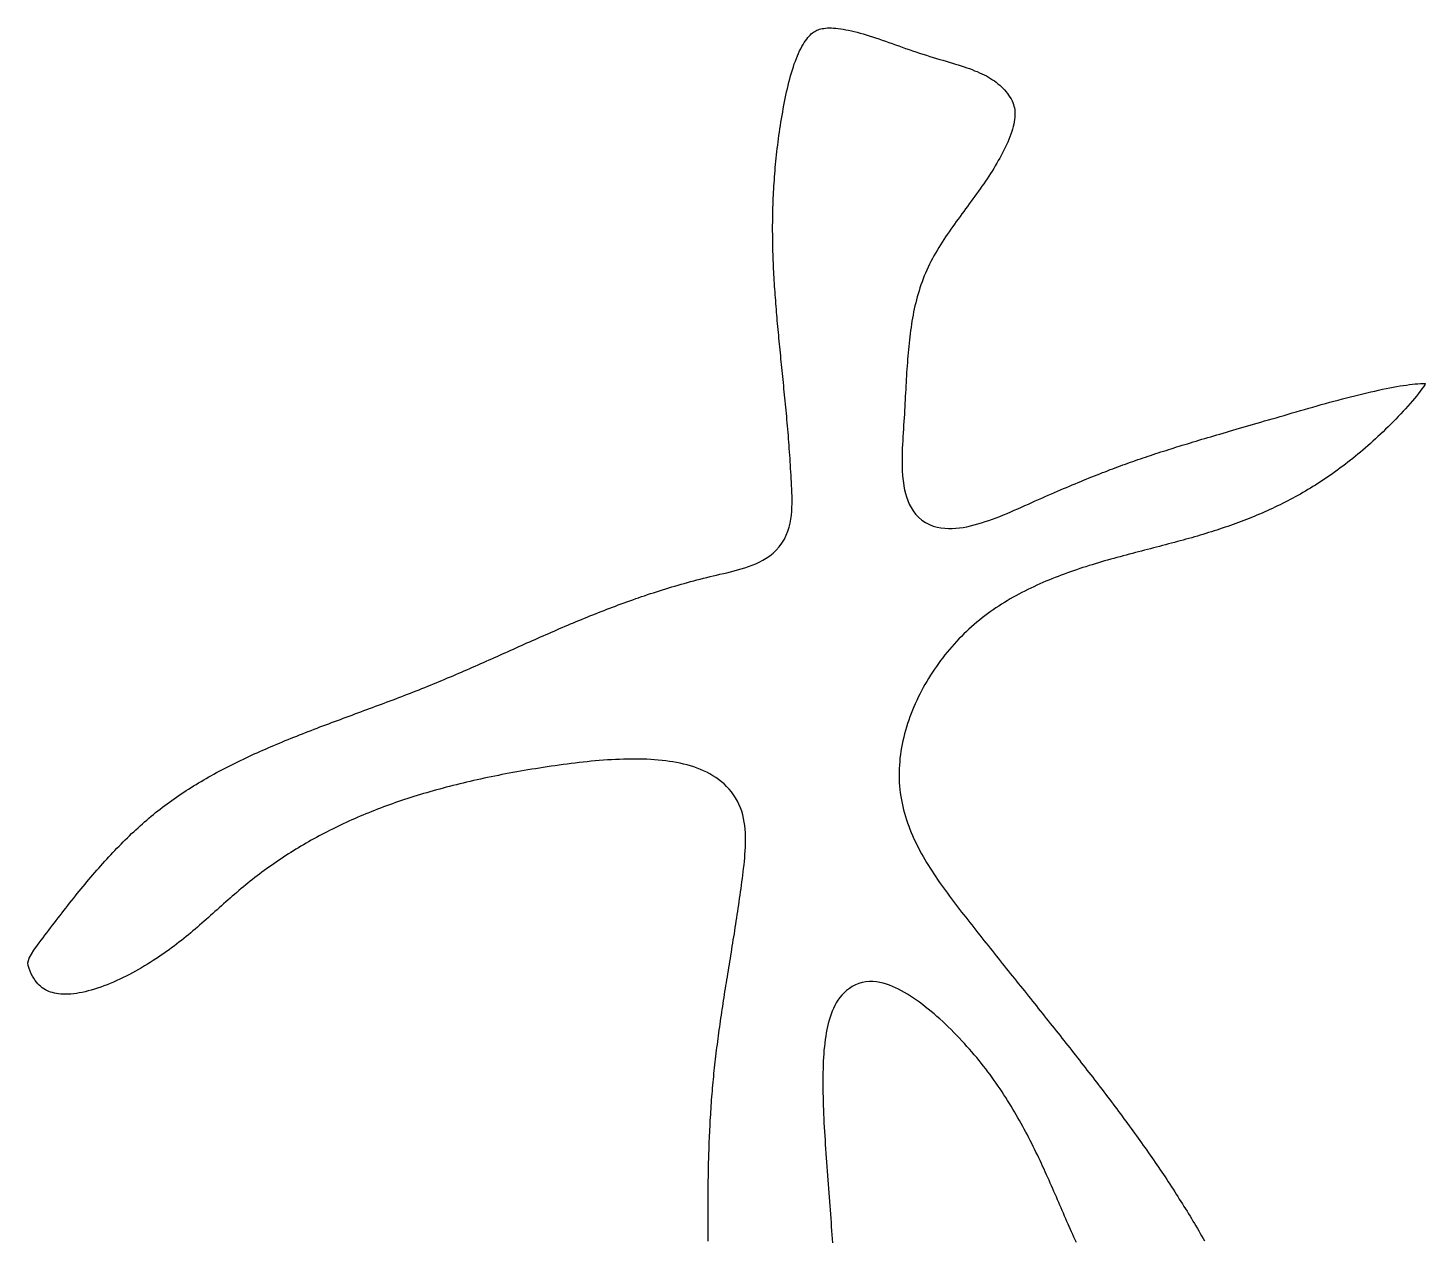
# Model space of a CAD drawing. Extents: x 4283 to 40403, y 1134 to 1764.
# Drawn here: x 4419.396 to 4421.411, y 1477.622 to 1479.369 of the extents above; entities that cross this region are included whole.
import ezdxf

# ---------------------------------------------------------------- set-up
doc = ezdxf.new("R2010")
doc.units = 0

# ---------------------------------------------------------------- blocks, each defined once
blk = doc.blocks.new('fd')
for points in [[(-174619.41, -78989.52), (-174619.41, -78989.11), (-174619.42, -78988.7), (-174619.42, -78988.29), (-174619.43, -78987.88), (-174619.43, -78987.48), (-174619.43, -78987.07), (-174619.43, -78986.66), (-174619.44, -78986.26), (-174619.44, -78985.85), (-174619.44, -78985.45), (-174619.44, -78985.04), (-174619.44, -78984.64), (-174619.44, -78984.23), (-174619.43, -78983.83), (-174619.43, -78983.42), (-174619.43, -78983.02), (-174619.43, -78982.62), (-174619.42, -78982.21), (-174619.42, -78981.81), (-174619.41, -78981.41), (-174619.4, -78981.01), (-174619.4, -78980.61), (-174619.39, -78980.2), (-174619.38, -78979.8), (-174619.37, -78979.4), (-174619.36, -78979), (-174619.35, -78978.6), (-174619.34, -78978.2), (-174619.33, -78977.8), (-174619.31, -78977.4), (-174619.3, -78977.01), (-174619.29, -78976.61), (-174619.27, -78976.21), (-174619.25, -78975.81), (-174619.24, -78975.42), (-174619.22, -78975.02), (-174619.2, -78974.62), (-174619.18, -78974.23), (-174619.16, -78973.83), (-174619.14, -78973.44), (-174619.11, -78973.04), (-174619.09, -78972.65), (-174619.06, -78972.25), (-174619.04, -78971.86), (-174619.01, -78971.46), (-174618.98, -78971.07), (-174618.96, -78970.68), (-174618.93, -78970.29), (-174618.89, -78969.89), (-174618.86, -78969.5), (-174618.83, -78969.11), (-174618.8, -78968.72), (-174618.76, -78968.33), (-174618.73, -78967.94), (-174618.69, -78967.55), (-174618.65, -78967.16), (-174618.61, -78966.77), (-174618.57, -78966.38), (-174618.53, -78966), (-174618.49, -78965.61), (-174618.44, -78965.22), (-174618.4, -78964.83), (-174618.35, -78964.44), (-174618.3, -78964.06), (-174618.25, -78963.67), (-174618.2, -78963.28), (-174618.15, -78962.89), (-174618.1, -78962.5), (-174618.05, -78962.11), (-174618, -78961.72), (-174617.94, -78961.33), (-174617.89, -78960.94), (-174617.83, -78960.55), (-174617.78, -78960.16), (-174617.72, -78959.77), (-174617.66, -78959.38), (-174617.6, -78958.99), (-174617.54, -78958.6), (-174617.48, -78958.2), (-174617.42, -78957.81), (-174617.36, -78957.41), (-174617.3, -78957.02), (-174617.24, -78956.62), (-174617.18, -78956.22), (-174617.11, -78955.83), (-174617.05, -78955.43), (-174616.98, -78955.03), (-174616.92, -78954.63), (-174616.86, -78954.23), (-174616.79, -78953.83), (-174616.73, -78953.42), (-174616.66, -78953.02), (-174616.59, -78952.61), (-174616.53, -78952.21), (-174616.46, -78951.8), (-174616.4, -78951.39), (-174616.33, -78950.98), (-174616.26, -78950.57), (-174616.2, -78950.16), (-174616.13, -78949.74), (-174616.07, -78949.33), (-174616, -78948.91), (-174615.93, -78948.49), (-174615.87, -78948.07), (-174615.8, -78947.65), (-174615.74, -78947.23), (-174615.67, -78946.81), (-174615.61, -78946.38), (-174615.54, -78945.95), (-174615.48, -78945.53), (-174615.42, -78945.1), (-174615.35, -78944.66), (-174615.29, -78944.23), (-174615.23, -78943.79), (-174615.16, -78943.36), (-174615.1, -78942.92), (-174615.04, -78942.48), (-174614.98, -78942.03), (-174614.92, -78941.59), (-174614.86, -78941.14), (-174614.8, -78940.69), (-174614.75, -78940.24), (-174614.69, -78939.78), (-174614.64, -78939.31), (-174614.59, -78938.84), (-174614.54, -78938.37), (-174614.51, -78937.9), (-174614.47, -78937.43), (-174614.45, -78936.95), (-174614.43, -78936.47), (-174614.43, -78935.99), (-174614.43, -78935.51), (-174614.45, -78935.03), (-174614.49, -78934.55), (-174614.54, -78934.07), (-174614.61, -78933.59), (-174614.7, -78933.11), (-174614.81, -78932.63), (-174614.95, -78932.15), (-174615.12, -78931.68), (-174615.31, -78931.22), (-174615.53, -78930.78), (-174615.78, -78930.36), (-174616.04, -78929.95), (-174616.33, -78929.56), (-174616.63, -78929.19), (-174616.96, -78928.84), (-174617.3, -78928.51), (-174617.66, -78928.21), (-174618.03, -78927.92), (-174618.41, -78927.65), (-174618.8, -78927.4), (-174619.21, -78927.16), (-174619.62, -78926.95), (-174620.04, -78926.75), (-174620.47, -78926.57), (-174620.9, -78926.4), (-174621.35, -78926.24), (-174621.8, -78926.1), (-174622.25, -78925.97), (-174622.71, -78925.85), (-174623.18, -78925.75), (-174623.65, -78925.65), (-174624.13, -78925.56), (-174624.61, -78925.49), (-174625.1, -78925.42), (-174625.59, -78925.36), (-174626.09, -78925.31), (-174626.59, -78925.27), (-174627.1, -78925.24), (-174627.61, -78925.21), (-174628.12, -78925.2), (-174628.64, -78925.18), (-174629.16, -78925.18), (-174629.69, -78925.18), (-174630.21, -78925.19), (-174630.74, -78925.2), (-174631.27, -78925.22), (-174631.81, -78925.24), (-174632.34, -78925.27), (-174632.88, -78925.3), (-174633.42, -78925.34), (-174633.96, -78925.38), (-174634.5, -78925.43), (-174635.04, -78925.48), (-174635.58, -78925.54), (-174636.12, -78925.59), (-174636.66, -78925.65), (-174637.2, -78925.72), (-174637.74, -78925.78), (-174638.27, -78925.85), (-174638.81, -78925.92), (-174639.34, -78926), (-174639.87, -78926.07), (-174640.39, -78926.15), (-174640.92, -78926.23), (-174641.44, -78926.31), (-174641.95, -78926.39), (-174642.47, -78926.47), (-174642.98, -78926.55), (-174643.49, -78926.64), (-174643.99, -78926.72), (-174644.49, -78926.81), (-174644.99, -78926.9), (-174645.49, -78926.99), (-174645.98, -78927.08), (-174646.47, -78927.17), (-174646.96, -78927.26), (-174647.44, -78927.36), (-174647.92, -78927.45), (-174648.4, -78927.55), (-174648.88, -78927.65), (-174649.35, -78927.75), (-174649.83, -78927.85), (-174650.29, -78927.96), (-174650.76, -78928.06), (-174651.22, -78928.16), (-174651.68, -78928.27), (-174652.14, -78928.38), (-174652.6, -78928.49), (-174653.05, -78928.6), (-174653.5, -78928.71), (-174653.95, -78928.83), (-174654.39, -78928.94), (-174654.83, -78929.06), (-174655.27, -78929.18), (-174655.71, -78929.3), (-174656.15, -78929.42), (-174656.58, -78929.55), (-174657.01, -78929.67), (-174657.44, -78929.8), (-174657.86, -78929.92), (-174658.29, -78930.05), (-174658.71, -78930.18), (-174659.13, -78930.32), (-174659.54, -78930.45), (-174659.96, -78930.59), (-174660.37, -78930.72), (-174660.78, -78930.86), (-174661.18, -78931), (-174661.59, -78931.15), (-174661.99, -78931.29), (-174662.39, -78931.43), (-174662.79, -78931.58), (-174663.19, -78931.73), (-174663.58, -78931.88), (-174663.97, -78932.03), (-174664.36, -78932.19), (-174664.75, -78932.34), (-174665.14, -78932.5), (-174665.52, -78932.66), (-174665.9, -78932.82), (-174666.28, -78932.98), (-174666.66, -78933.15), (-174667.03, -78933.31), (-174667.41, -78933.48), (-174667.78, -78933.65), (-174668.15, -78933.82), (-174668.52, -78933.99), (-174668.88, -78934.17), (-174669.24, -78934.35), (-174669.61, -78934.53), (-174669.97, -78934.71), (-174670.32, -78934.89), (-174670.68, -78935.07), (-174671.03, -78935.26), (-174671.39, -78935.45), (-174671.74, -78935.64), (-174672.09, -78935.83), (-174672.43, -78936.02), (-174672.78, -78936.22), (-174673.12, -78936.41), (-174673.46, -78936.61), (-174673.8, -78936.81), (-174674.14, -78937.02), (-174674.48, -78937.22), (-174674.81, -78937.43), (-174675.15, -78937.64), (-174675.48, -78937.85), (-174675.81, -78938.06), (-174676.14, -78938.28), (-174676.46, -78938.49), (-174676.79, -78938.71), (-174677.11, -78938.93), (-174677.43, -78939.16), (-174677.75, -78939.38), (-174678.07, -78939.61), (-174678.39, -78939.83), (-174678.71, -78940.07), (-174679.02, -78940.3), (-174679.33, -78940.53), (-174679.64, -78940.77), (-174679.95, -78941.01), (-174680.26, -78941.25), (-174680.57, -78941.49), (-174680.88, -78941.74), (-174681.18, -78941.98), (-174681.48, -78942.23), (-174681.78, -78942.48), (-174682.08, -78942.73), (-174682.38, -78942.99), (-174682.67, -78943.24), (-174682.97, -78943.5), (-174683.26, -78943.75), (-174683.55, -78944.01), (-174683.84, -78944.26), (-174684.13, -78944.52), (-174684.42, -78944.78), (-174684.71, -78945.04), (-174685, -78945.29), (-174685.29, -78945.55), (-174685.57, -78945.81), (-174685.86, -78946.07), (-174686.15, -78946.33), (-174686.44, -78946.58), (-174686.74, -78946.84), (-174687.03, -78947.1), (-174687.33, -78947.36), (-174687.62, -78947.61), (-174687.92, -78947.87), (-174688.22, -78948.12), (-174688.53, -78948.38), (-174688.83, -78948.63), (-174689.14, -78948.88), (-174689.46, -78949.14), (-174689.77, -78949.39), (-174690.09, -78949.64), (-174690.42, -78949.89), (-174690.74, -78950.14), (-174691.08, -78950.38), (-174691.41, -78950.63), (-174691.75, -78950.88), (-174692.1, -78951.12), (-174692.45, -78951.36), (-174692.81, -78951.61), (-174693.17, -78951.85), (-174693.54, -78952.09), (-174693.92, -78952.32), (-174694.3, -78952.56), (-174694.69, -78952.8), (-174695.08, -78953.03), (-174695.48, -78953.26), (-174695.89, -78953.49), (-174696.3, -78953.71), (-174696.71, -78953.93), (-174697.13, -78954.15), (-174697.56, -78954.36), (-174697.98, -78954.56), (-174698.41, -78954.76), (-174698.83, -78954.95), (-174699.26, -78955.13), (-174699.69, -78955.31), (-174700.12, -78955.47), (-174700.54, -78955.63), (-174700.96, -78955.77), (-174701.38, -78955.91), (-174701.8, -78956.03), (-174702.21, -78956.14), (-174702.61, -78956.24), (-174703.01, -78956.33), (-174703.4, -78956.4), (-174703.78, -78956.47), (-174704.15, -78956.52), (-174704.52, -78956.55), (-174704.87, -78956.57), (-174705.21, -78956.58), (-174705.54, -78956.58), (-174705.86, -78956.56), (-174706.16, -78956.53), (-174706.46, -78956.49), (-174706.73, -78956.43), (-174707, -78956.36), (-174707.25, -78956.28), (-174707.49, -78956.19), (-174707.72, -78956.09), (-174707.93, -78955.98), (-174708.14, -78955.85), (-174708.35, -78955.71), (-174708.54, -78955.55), (-174708.74, -78955.37), (-174708.92, -78955.18), (-174709.11, -78954.96), (-174709.29, -78954.72), (-174709.47, -78954.45), (-174709.64, -78954.15), (-174709.81, -78953.83), (-174709.96, -78953.48), (-174710.1, -78953.12), (-174710.21, -78952.76), (-174710.26, -78952.38), (-174710.08, -78951.76), (-174709.46, -78950.7), (-174709, -78950.04), (-174708.74, -78949.71), (-174708.49, -78949.37), (-174708.24, -78949.04), (-174707.99, -78948.7), (-174707.74, -78948.37), (-174707.48, -78948.04), (-174707.23, -78947.7), (-174706.98, -78947.37), (-174706.73, -78947.04), (-174706.47, -78946.71), (-174706.22, -78946.38), (-174705.97, -78946.05), (-174705.71, -78945.73), (-174705.46, -78945.4), (-174705.21, -78945.07), (-174704.95, -78944.75), (-174704.7, -78944.43), (-174704.44, -78944.1), (-174704.18, -78943.78), (-174703.93, -78943.46), (-174703.67, -78943.14), (-174703.41, -78942.83), (-174703.16, -78942.51), (-174702.9, -78942.19), (-174702.64, -78941.88), (-174702.38, -78941.57), (-174702.12, -78941.26), (-174701.85, -78940.95), (-174701.59, -78940.64), (-174701.33, -78940.34), (-174701.06, -78940.03), (-174700.8, -78939.73), (-174700.53, -78939.43), (-174700.27, -78939.13), (-174700, -78938.83), (-174699.73, -78938.54), (-174699.46, -78938.24), (-174699.19, -78937.95), (-174698.92, -78937.66), (-174698.64, -78937.37), (-174698.37, -78937.09), (-174698.09, -78936.8), (-174697.82, -78936.52), (-174697.54, -78936.24), (-174697.26, -78935.96), (-174696.98, -78935.69), (-174696.7, -78935.41), (-174696.42, -78935.14), (-174696.13, -78934.88), (-174695.85, -78934.61), (-174695.56, -78934.35), (-174695.27, -78934.09), (-174694.98, -78933.83), (-174694.69, -78933.57), (-174694.4, -78933.32), (-174694.1, -78933.07), (-174693.81, -78932.82), (-174693.51, -78932.57), (-174693.21, -78932.33), (-174692.91, -78932.09), (-174692.6, -78931.85), (-174692.3, -78931.61), (-174691.99, -78931.38), (-174691.68, -78931.15), (-174691.37, -78930.92), (-174691.06, -78930.7), (-174690.74, -78930.47), (-174690.43, -78930.25), (-174690.11, -78930.03), (-174689.78, -78929.82), (-174689.46, -78929.6), (-174689.13, -78929.39), (-174688.8, -78929.18), (-174688.47, -78928.97), (-174688.14, -78928.77), (-174687.81, -78928.56), (-174687.47, -78928.36), (-174687.13, -78928.16), (-174686.79, -78927.96), (-174686.45, -78927.76), (-174686.11, -78927.57), (-174685.76, -78927.37), (-174685.42, -78927.18), (-174685.07, -78926.99), (-174684.72, -78926.81), (-174684.37, -78926.62), (-174684.01, -78926.43), (-174683.66, -78926.25), (-174683.3, -78926.07), (-174682.94, -78925.89), (-174682.58, -78925.71), (-174682.22, -78925.54), (-174681.86, -78925.36), (-174681.49, -78925.19), (-174681.13, -78925.01), (-174680.76, -78924.84), (-174680.4, -78924.67), (-174680.03, -78924.5), (-174679.66, -78924.34), (-174679.28, -78924.17), (-174678.91, -78924), (-174678.54, -78923.84), (-174678.16, -78923.68), (-174677.79, -78923.52), (-174677.41, -78923.36), (-174677.03, -78923.2), (-174676.65, -78923.04), (-174676.27, -78922.88), (-174675.89, -78922.72), (-174675.51, -78922.57), (-174675.13, -78922.41), (-174674.75, -78922.26), (-174674.36, -78922.11), (-174673.98, -78921.95), (-174673.59, -78921.8), (-174673.21, -78921.65), (-174672.82, -78921.5), (-174672.44, -78921.35), (-174672.05, -78921.2), (-174671.66, -78921.05), (-174671.27, -78920.9), (-174670.88, -78920.76), (-174670.49, -78920.61), (-174670.1, -78920.46), (-174669.71, -78920.32), (-174669.32, -78920.17), (-174668.93, -78920.02), (-174668.54, -78919.88), (-174668.15, -78919.73), (-174667.76, -78919.59), (-174667.37, -78919.44), (-174666.98, -78919.3), (-174666.59, -78919.15), (-174666.19, -78919.01), (-174665.8, -78918.87), (-174665.41, -78918.72), (-174665.02, -78918.58), (-174664.63, -78918.43), (-174664.24, -78918.29), (-174663.85, -78918.14), (-174663.46, -78918), (-174663.06, -78917.85), (-174662.67, -78917.7), (-174662.28, -78917.56), (-174661.89, -78917.41), (-174661.5, -78917.27), (-174661.12, -78917.12), (-174660.73, -78916.97), (-174660.34, -78916.82), (-174659.95, -78916.67), (-174659.56, -78916.52), (-174659.18, -78916.37), (-174658.79, -78916.22), (-174658.41, -78916.07), (-174658.02, -78915.92), (-174657.64, -78915.77), (-174657.25, -78915.61), (-174656.87, -78915.46), (-174656.49, -78915.31), (-174656.11, -78915.15), (-174655.73, -78914.99), (-174655.35, -78914.84), (-174654.98, -78914.68), (-174654.6, -78914.52), (-174654.23, -78914.36), (-174653.85, -78914.21), (-174653.48, -78914.05), (-174653.11, -78913.89), (-174652.73, -78913.73), (-174652.36, -78913.57), (-174651.99, -78913.41), (-174651.63, -78913.25), (-174651.26, -78913.09), (-174650.89, -78912.93), (-174650.52, -78912.76), (-174650.16, -78912.6), (-174649.79, -78912.44), (-174649.42, -78912.28), (-174649.06, -78912.12), (-174648.69, -78911.95), (-174648.33, -78911.79), (-174647.97, -78911.63), (-174647.6, -78911.47), (-174647.24, -78911.3), (-174646.88, -78911.14), (-174646.52, -78910.98), (-174646.15, -78910.82), (-174645.79, -78910.65), (-174645.43, -78910.49), (-174645.07, -78910.33), (-174644.71, -78910.17), (-174644.34, -78910.01), (-174643.98, -78909.85), (-174643.62, -78909.68), (-174643.26, -78909.52), (-174642.9, -78909.36), (-174642.53, -78909.2), (-174642.17, -78909.04), (-174641.81, -78908.88), (-174641.45, -78908.72), (-174641.08, -78908.56), (-174640.72, -78908.4), (-174640.36, -78908.24), (-174639.99, -78908.09), (-174639.63, -78907.93), (-174639.26, -78907.77), (-174638.9, -78907.61), (-174638.53, -78907.46), (-174638.16, -78907.3), (-174637.8, -78907.15), (-174637.43, -78906.99), (-174637.06, -78906.84), (-174636.69, -78906.68), (-174636.32, -78906.53), (-174635.95, -78906.38), (-174635.58, -78906.23), (-174635.21, -78906.08), (-174634.83, -78905.93), (-174634.46, -78905.78), (-174634.08, -78905.63), (-174633.71, -78905.48), (-174633.33, -78905.33), (-174632.95, -78905.19), (-174632.57, -78905.04), (-174632.19, -78904.9), (-174631.81, -78904.75), (-174631.43, -78904.61), (-174631.04, -78904.47), (-174630.66, -78904.33), (-174630.27, -78904.19), (-174629.88, -78904.05), (-174629.49, -78903.91), (-174629.1, -78903.77), (-174628.71, -78903.64), (-174628.31, -78903.5), (-174627.92, -78903.37), (-174627.52, -78903.23), (-174627.12, -78903.1), (-174626.72, -78902.97), (-174626.32, -78902.84), (-174625.92, -78902.71), (-174625.51, -78902.59), (-174625.1, -78902.46), (-174624.69, -78902.34), (-174624.28, -78902.21), (-174623.87, -78902.09), (-174623.45, -78901.97), (-174623.03, -78901.85), (-174622.62, -78901.73), (-174622.19, -78901.61), (-174621.77, -78901.5), (-174621.34, -78901.38), (-174620.92, -78901.27), (-174620.49, -78901.16), (-174620.05, -78901.05), (-174619.62, -78900.94), (-174619.18, -78900.83), (-174618.74, -78900.73), (-174618.3, -78900.62), (-174617.85, -78900.52), (-174617.39, -78900.41), (-174616.92, -78900.3), (-174616.45, -78900.19), (-174615.97, -78900.07), (-174615.49, -78899.94), (-174615.01, -78899.8), (-174614.53, -78899.65), (-174614.04, -78899.49), (-174613.56, -78899.31), (-174613.08, -78899.11), (-174612.6, -78898.89), (-174612.13, -78898.64), (-174611.66, -78898.36), (-174611.2, -78898.04), (-174610.76, -78897.69), (-174610.33, -78897.29), (-174609.94, -78896.85), (-174609.57, -78896.35), (-174609.25, -78895.83), (-174608.99, -78895.29), (-174608.78, -78894.76), (-174608.61, -78894.22), (-174608.49, -78893.68), (-174608.39, -78893.15), (-174608.32, -78892.63), (-174608.27, -78892.11), (-174608.24, -78891.59), (-174608.23, -78891.08), (-174608.22, -78890.58), (-174608.23, -78890.09), (-174608.24, -78889.6), (-174608.26, -78889.12), (-174608.28, -78888.66), (-174608.31, -78888.2), (-174608.33, -78887.74), (-174608.36, -78887.29), (-174608.38, -78886.83), (-174608.41, -78886.38), (-174608.44, -78885.94), (-174608.46, -78885.49), (-174608.49, -78885.05), (-174608.52, -78884.61), (-174608.56, -78884.17), (-174608.59, -78883.73), (-174608.62, -78883.29), (-174608.65, -78882.86), (-174608.69, -78882.43), (-174608.72, -78882), (-174608.76, -78881.57), (-174608.79, -78881.14), (-174608.83, -78880.72), (-174608.87, -78880.29), (-174608.9, -78879.87), (-174608.94, -78879.45), (-174608.98, -78879.04), (-174609.02, -78878.62), (-174609.06, -78878.2), (-174609.1, -78877.79), (-174609.14, -78877.38), (-174609.18, -78876.97), (-174609.22, -78876.56), (-174609.26, -78876.15), (-174609.3, -78875.74), (-174609.34, -78875.34), (-174609.38, -78874.93), (-174609.42, -78874.53), (-174609.46, -78874.13), (-174609.5, -78873.73), (-174609.54, -78873.33), (-174609.58, -78872.93), (-174609.62, -78872.53), (-174609.66, -78872.14), (-174609.7, -78871.74), (-174609.74, -78871.35), (-174609.78, -78870.95), (-174609.82, -78870.56), (-174609.86, -78870.17), (-174609.9, -78869.78), (-174609.93, -78869.39), (-174609.97, -78869), (-174610.01, -78868.61), (-174610.05, -78868.22), (-174610.08, -78867.83), (-174610.12, -78867.44), (-174610.15, -78867.06), (-174610.19, -78866.67), (-174610.22, -78866.29), (-174610.26, -78865.9), (-174610.29, -78865.51), (-174610.32, -78865.13), (-174610.35, -78864.75), (-174610.38, -78864.36), (-174610.41, -78863.98), (-174610.44, -78863.59), (-174610.47, -78863.21), (-174610.5, -78862.82), (-174610.52, -78862.44), (-174610.55, -78862.06), (-174610.57, -78861.67), (-174610.6, -78861.29), (-174610.62, -78860.9), (-174610.64, -78860.52), (-174610.66, -78860.14), (-174610.68, -78859.75), (-174610.7, -78859.37), (-174610.72, -78858.98), (-174610.73, -78858.59), (-174610.75, -78858.21), (-174610.76, -78857.82), (-174610.77, -78857.43), (-174610.78, -78857.05), (-174610.79, -78856.66), (-174610.8, -78856.27), (-174610.81, -78855.88), (-174610.81, -78855.49), (-174610.81, -78855.1), (-174610.82, -78854.71), (-174610.82, -78854.31), (-174610.82, -78853.92), (-174610.81, -78853.53), (-174610.81, -78853.13), (-174610.8, -78852.74), (-174610.8, -78852.34), (-174610.79, -78851.94), (-174610.77, -78851.54), (-174610.76, -78851.14), (-174610.75, -78850.74), (-174610.73, -78850.33), (-174610.71, -78849.93), (-174610.69, -78849.52), (-174610.67, -78849.12), (-174610.64, -78848.71), (-174610.62, -78848.3), (-174610.59, -78847.89), (-174610.56, -78847.47), (-174610.53, -78847.06), (-174610.49, -78846.64), (-174610.46, -78846.22), (-174610.42, -78845.8), (-174610.38, -78845.38), (-174610.33, -78844.96), (-174610.29, -78844.53), (-174610.24, -78844.11), (-174610.19, -78843.68), (-174610.14, -78843.25), (-174610.08, -78842.81), (-174610.02, -78842.38), (-174609.97, -78841.94), (-174609.9, -78841.5), (-174609.84, -78841.06), (-174609.77, -78840.62), (-174609.7, -78840.17), (-174609.63, -78839.72), (-174609.55, -78839.27), (-174609.47, -78838.82), (-174609.39, -78838.37), (-174609.31, -78837.91), (-174609.22, -78837.46), (-174609.14, -78837.01), (-174609.04, -78836.57), (-174608.95, -78836.12), (-174608.85, -78835.68), (-174608.75, -78835.25), (-174608.64, -78834.82), (-174608.53, -78834.39), (-174608.41, -78833.97), (-174608.3, -78833.57), (-174608.17, -78833.16), (-174608.05, -78832.77), (-174607.92, -78832.39), (-174607.78, -78832.02), (-174607.65, -78831.66), (-174607.5, -78831.31), (-174607.36, -78830.98), (-174607.21, -78830.66), (-174607.06, -78830.36), (-174606.91, -78830.07), (-174606.75, -78829.8), (-174606.59, -78829.54), (-174606.43, -78829.3), (-174606.27, -78829.08), (-174606.12, -78828.88), (-174605.96, -78828.7), (-174605.8, -78828.54), (-174605.65, -78828.39), (-174605.5, -78828.26), (-174605.35, -78828.15), (-174605.2, -78828.05), (-174605.06, -78827.97), (-174604.91, -78827.9), (-174604.75, -78827.83), (-174604.57, -78827.77), (-174604.39, -78827.72), (-174604.19, -78827.68), (-174603.97, -78827.64), (-174603.74, -78827.61), (-174603.5, -78827.59), (-174603.24, -78827.59), (-174602.96, -78827.59), (-174602.67, -78827.6), (-174602.37, -78827.62), (-174602.05, -78827.65), (-174601.72, -78827.7), (-174601.38, -78827.75), (-174601.03, -78827.82), (-174600.67, -78827.89), (-174600.3, -78827.97), (-174599.92, -78828.06), (-174599.53, -78828.17), (-174599.14, -78828.27), (-174598.74, -78828.39), (-174598.33, -78828.51), (-174597.91, -78828.64), (-174597.49, -78828.78), (-174597.07, -78828.92), (-174596.63, -78829.06), (-174596.2, -78829.21), (-174595.76, -78829.36), (-174595.32, -78829.52), (-174594.87, -78829.67), (-174594.42, -78829.83), (-174593.97, -78829.99), (-174593.51, -78830.15), (-174593.06, -78830.31), (-174592.6, -78830.47), (-174592.14, -78830.63), (-174591.68, -78830.79), (-174591.22, -78830.94), (-174590.75, -78831.09), (-174590.29, -78831.24), (-174589.84, -78831.38), (-174589.39, -78831.51), (-174588.94, -78831.65), (-174588.5, -78831.78), (-174588.07, -78831.9), (-174587.65, -78832.03), (-174587.23, -78832.15), (-174586.82, -78832.27), (-174586.42, -78832.4), (-174586.02, -78832.52), (-174585.64, -78832.64), (-174585.26, -78832.77), (-174584.89, -78832.89), (-174584.53, -78833.02), (-174584.18, -78833.15), (-174583.84, -78833.29), (-174583.51, -78833.42), (-174583.18, -78833.56), (-174582.87, -78833.7), (-174582.57, -78833.85), (-174582.28, -78834), (-174582, -78834.16), (-174581.73, -78834.32), (-174581.46, -78834.49), (-174581.21, -78834.66), (-174580.97, -78834.84), (-174580.73, -78835.03), (-174580.5, -78835.22), (-174580.28, -78835.42), (-174580.07, -78835.63), (-174579.86, -78835.85), (-174579.67, -78836.08), (-174579.47, -78836.32), (-174579.3, -78836.57), (-174579.13, -78836.82), (-174578.98, -78837.07), (-174578.85, -78837.32), (-174578.74, -78837.56), (-174578.66, -78837.79), (-174578.59, -78838.01), (-174578.53, -78838.24), (-174578.49, -78838.47), (-174578.47, -78838.72), (-174578.46, -78838.97), (-174578.46, -78839.24), (-174578.48, -78839.52), (-174578.51, -78839.81), (-174578.56, -78840.11), (-174578.62, -78840.43), (-174578.69, -78840.75), (-174578.79, -78841.08), (-174578.89, -78841.42), (-174579.01, -78841.76), (-174579.14, -78842.11), (-174579.28, -78842.46), (-174579.43, -78842.82), (-174579.59, -78843.18), (-174579.76, -78843.53), (-174579.93, -78843.89), (-174580.11, -78844.25), (-174580.3, -78844.6), (-174580.49, -78844.95), (-174580.68, -78845.3), (-174580.89, -78845.65), (-174581.09, -78846), (-174581.3, -78846.34), (-174581.51, -78846.69), (-174581.73, -78847.03), (-174581.95, -78847.37), (-174582.18, -78847.71), (-174582.4, -78848.05), (-174582.63, -78848.38), (-174582.87, -78848.72), (-174583.1, -78849.06), (-174583.34, -78849.39), (-174583.58, -78849.73), (-174583.83, -78850.06), (-174584.07, -78850.4), (-174584.31, -78850.73), (-174584.56, -78851.07), (-174584.81, -78851.4), (-174585.05, -78851.74), (-174585.3, -78852.07), (-174585.55, -78852.41), (-174585.79, -78852.75), (-174586.04, -78853.09), (-174586.29, -78853.43), (-174586.53, -78853.77), (-174586.77, -78854.11), (-174587.02, -78854.45), (-174587.26, -78854.8), (-174587.49, -78855.14), (-174587.73, -78855.49), (-174587.96, -78855.84), (-174588.19, -78856.2), (-174588.41, -78856.55), (-174588.64, -78856.91), (-174588.85, -78857.28), (-174589.07, -78857.64), (-174589.27, -78858.01), (-174589.48, -78858.38), (-174589.67, -78858.76), (-174589.87, -78859.14), (-174590.05, -78859.52), (-174590.23, -78859.91), (-174590.4, -78860.3), (-174590.56, -78860.69), (-174590.72, -78861.09), (-174590.87, -78861.48), (-174591.01, -78861.88), (-174591.14, -78862.28), (-174591.27, -78862.67), (-174591.39, -78863.07), (-174591.5, -78863.48), (-174591.61, -78863.88), (-174591.71, -78864.28), (-174591.81, -78864.69), (-174591.9, -78865.09), (-174591.99, -78865.5), (-174592.07, -78865.91), (-174592.14, -78866.32), (-174592.21, -78866.73), (-174592.28, -78867.15), (-174592.34, -78867.56), (-174592.4, -78867.98), (-174592.46, -78868.4), (-174592.51, -78868.82), (-174592.56, -78869.24), (-174592.6, -78869.67), (-174592.65, -78870.09), (-174592.69, -78870.52), (-174592.73, -78870.95), (-174592.76, -78871.38), (-174592.8, -78871.82), (-174592.83, -78872.25), (-174592.86, -78872.69), (-174592.89, -78873.13), (-174592.92, -78873.58), (-174592.94, -78874.03), (-174592.97, -78874.48), (-174592.99, -78874.93), (-174593.02, -78875.38), (-174593.05, -78875.84), (-174593.07, -78876.3), (-174593.1, -78876.77), (-174593.12, -78877.24), (-174593.15, -78877.71), (-174593.18, -78878.18), (-174593.2, -78878.66), (-174593.23, -78879.14), (-174593.26, -78879.63), (-174593.3, -78880.12), (-174593.33, -78880.62), (-174593.36, -78881.13), (-174593.39, -78881.64), (-174593.42, -78882.15), (-174593.45, -78882.66), (-174593.48, -78883.18), (-174593.5, -78883.7), (-174593.52, -78884.22), (-174593.53, -78884.73), (-174593.53, -78885.25), (-174593.53, -78885.76), (-174593.52, -78886.27), (-174593.5, -78886.77), (-174593.47, -78887.27), (-174593.42, -78887.77), (-174593.36, -78888.26), (-174593.29, -78888.75), (-174593.2, -78889.23), (-174593.08, -78889.71), (-174592.94, -78890.19), (-174592.78, -78890.67), (-174592.58, -78891.14), (-174592.34, -78891.6), (-174592.05, -78892.06), (-174591.72, -78892.5), (-174591.32, -78892.91), (-174590.88, -78893.29), (-174590.39, -78893.61), (-174589.89, -78893.87), (-174589.37, -78894.08), (-174588.85, -78894.22), (-174588.34, -78894.32), (-174587.83, -78894.38), (-174587.33, -78894.41), (-174586.83, -78894.4), (-174586.34, -78894.37), (-174585.85, -78894.32), (-174585.36, -78894.25), (-174584.88, -78894.16), (-174584.39, -78894.05), (-174583.9, -78893.93), (-174583.42, -78893.79), (-174582.93, -78893.65), (-174582.44, -78893.49), (-174581.95, -78893.32), (-174581.46, -78893.15), (-174580.98, -78892.97), (-174580.49, -78892.78), (-174580, -78892.58), (-174579.51, -78892.38), (-174579.03, -78892.18), (-174578.55, -78891.97), (-174578.07, -78891.76), (-174577.6, -78891.56), (-174577.13, -78891.35), (-174576.66, -78891.14), (-174576.2, -78890.94), (-174575.75, -78890.73), (-174575.31, -78890.54), (-174574.87, -78890.34), (-174574.44, -78890.15), (-174574.02, -78889.96), (-174573.6, -78889.78), (-174573.18, -78889.6), (-174572.78, -78889.42), (-174572.37, -78889.25), (-174571.97, -78889.07), (-174571.58, -78888.91), (-174571.19, -78888.74), (-174570.8, -78888.58), (-174570.42, -78888.42), (-174570.04, -78888.26), (-174569.66, -78888.11), (-174569.29, -78887.95), (-174568.93, -78887.8), (-174568.56, -78887.66), (-174568.2, -78887.51), (-174567.84, -78887.37), (-174567.49, -78887.23), (-174567.13, -78887.09), (-174566.78, -78886.95), (-174566.43, -78886.82), (-174566.09, -78886.69), (-174565.74, -78886.55), (-174565.4, -78886.43), (-174565.06, -78886.3), (-174564.72, -78886.17), (-174564.38, -78886.05), (-174564.04, -78885.92), (-174563.7, -78885.8), (-174563.37, -78885.68), (-174563.03, -78885.56), (-174562.7, -78885.44), (-174562.36, -78885.33), (-174562.03, -78885.21), (-174561.69, -78885.09), (-174561.35, -78884.98), (-174561.02, -78884.86), (-174560.68, -78884.75), (-174560.34, -78884.64), (-174560, -78884.53), (-174559.66, -78884.41), (-174559.32, -78884.3), (-174558.97, -78884.19), (-174558.63, -78884.08), (-174558.28, -78883.97), (-174557.93, -78883.86), (-174557.58, -78883.75), (-174557.22, -78883.64), (-174556.87, -78883.52), (-174556.51, -78883.41), (-174556.14, -78883.3), (-174555.78, -78883.19), (-174555.41, -78883.08), (-174555.03, -78882.96), (-174554.66, -78882.85), (-174554.28, -78882.74), (-174553.89, -78882.62), (-174553.5, -78882.5), (-174553.11, -78882.39), (-174552.71, -78882.27), (-174552.31, -78882.15), (-174551.91, -78882.03), (-174551.49, -78881.91), (-174551.08, -78881.79), (-174550.66, -78881.66), (-174550.23, -78881.54), (-174549.8, -78881.41), (-174549.36, -78881.28), (-174548.91, -78881.16), (-174548.46, -78881.02), (-174548, -78880.89), (-174547.54, -78880.76), (-174547.07, -78880.62), (-174546.59, -78880.48), (-174546.11, -78880.34), (-174545.62, -78880.2), (-174545.12, -78880.05), (-174544.62, -78879.91), (-174544.11, -78879.76), (-174543.59, -78879.61), (-174543.06, -78879.45), (-174542.53, -78879.3), (-174541.99, -78879.14), (-174541.44, -78878.98), (-174540.9, -78878.82), (-174540.34, -78878.66), (-174539.79, -78878.51), (-174539.23, -78878.35), (-174538.67, -78878.19), (-174538.11, -78878.03), (-174537.55, -78877.87), (-174536.98, -78877.72), (-174536.42, -78877.56), (-174535.86, -78877.41), (-174535.3, -78877.26), (-174534.74, -78877.11), (-174534.18, -78876.96), (-174533.63, -78876.82), (-174533.08, -78876.68), (-174532.54, -78876.55), (-174532, -78876.41), (-174531.47, -78876.29), (-174530.94, -78876.16), (-174530.42, -78876.05), (-174529.91, -78875.93), (-174529.4, -78875.82), (-174528.91, -78875.72), (-174528.42, -78875.63), (-174527.95, -78875.54), (-174527.49, -78875.46), (-174527.04, -78875.38), (-174526.6, -78875.31), (-174526.18, -78875.25), (-174525.77, -78875.2), (-174525.38, -78875.15), (-174525, -78875.11), (-174524.65, -78875.08), (-174524.31, -78875.06), (-174523.99, -78875.05), (-174523.7, -78875.04), (-174523.72, -78875.22), (-174523.91, -78875.49), (-174524.11, -78875.78), (-174524.33, -78876.08), (-174524.57, -78876.39), (-174524.83, -78876.72), (-174525.1, -78877.05), (-174525.38, -78877.38), (-174525.67, -78877.72), (-174525.98, -78878.07), (-174526.29, -78878.41), (-174526.61, -78878.76), (-174526.93, -78879.11), (-174527.27, -78879.46), (-174527.6, -78879.8), (-174527.94, -78880.15), (-174528.28, -78880.49), (-174528.62, -78880.83), (-174528.96, -78881.16), (-174529.3, -78881.49), (-174529.64, -78881.81), (-174529.98, -78882.13), (-174530.31, -78882.44), (-174530.65, -78882.75), (-174530.99, -78883.05), (-174531.33, -78883.35), (-174531.66, -78883.64), (-174532, -78883.93), (-174532.33, -78884.21), (-174532.67, -78884.49), (-174533, -78884.77), (-174533.34, -78885.04), (-174533.67, -78885.3), (-174534.01, -78885.56), (-174534.34, -78885.82), (-174534.67, -78886.07), (-174535.01, -78886.32), (-174535.34, -78886.57), (-174535.67, -78886.81), (-174536.01, -78887.05), (-174536.34, -78887.28), (-174536.67, -78887.51), (-174537.01, -78887.74), (-174537.34, -78887.96), (-174537.67, -78888.18), (-174538.01, -78888.39), (-174538.34, -78888.6), (-174538.68, -78888.81), (-174539.01, -78889.02), (-174539.35, -78889.22), (-174539.68, -78889.42), (-174540.02, -78889.61), (-174540.35, -78889.8), (-174540.69, -78889.99), (-174541.03, -78890.18), (-174541.36, -78890.36), (-174541.7, -78890.54), (-174542.04, -78890.72), (-174542.38, -78890.89), (-174542.72, -78891.06), (-174543.06, -78891.23), (-174543.4, -78891.4), (-174543.74, -78891.56), (-174544.08, -78891.72), (-174544.42, -78891.88), (-174544.77, -78892.04), (-174545.11, -78892.19), (-174545.46, -78892.34), (-174545.8, -78892.49), (-174546.15, -78892.64), (-174546.5, -78892.78), (-174546.85, -78892.92), (-174547.2, -78893.06), (-174547.55, -78893.2), (-174547.9, -78893.34), (-174548.26, -78893.47), (-174548.61, -78893.61), (-174548.97, -78893.74), (-174549.33, -78893.87), (-174549.69, -78893.99), (-174550.05, -78894.12), (-174550.41, -78894.24), (-174550.77, -78894.37), (-174551.13, -78894.49), (-174551.5, -78894.61), (-174551.86, -78894.73), (-174552.23, -78894.84), (-174552.6, -78894.96), (-174552.97, -78895.07), (-174553.35, -78895.19), (-174553.72, -78895.3), (-174554.1, -78895.41), (-174554.47, -78895.52), (-174554.85, -78895.63), (-174555.23, -78895.74), (-174555.62, -78895.84), (-174556, -78895.95), (-174556.39, -78896.06), (-174556.77, -78896.16), (-174557.16, -78896.27), (-174557.55, -78896.37), (-174557.95, -78896.47), (-174558.34, -78896.58), (-174558.74, -78896.68), (-174559.14, -78896.79), (-174559.54, -78896.89), (-174559.94, -78896.99), (-174560.34, -78897.1), (-174560.75, -78897.2), (-174561.15, -78897.31), (-174561.56, -78897.41), (-174561.96, -78897.52), (-174562.37, -78897.62), (-174562.78, -78897.73), (-174563.19, -78897.84), (-174563.6, -78897.95), (-174564.01, -78898.06), (-174564.43, -78898.17), (-174564.84, -78898.28), (-174565.25, -78898.39), (-174565.67, -78898.51), (-174566.08, -78898.63), (-174566.5, -78898.74), (-174566.91, -78898.86), (-174567.32, -78898.99), (-174567.74, -78899.11), (-174568.15, -78899.24), (-174568.57, -78899.36), (-174568.98, -78899.5), (-174569.4, -78899.63), (-174569.81, -78899.76), (-174570.23, -78899.9), (-174570.64, -78900.04), (-174571.05, -78900.19), (-174571.46, -78900.33), (-174571.88, -78900.48), (-174572.29, -78900.63), (-174572.7, -78900.79), (-174573.11, -78900.95), (-174573.52, -78901.11), (-174573.92, -78901.28), (-174574.33, -78901.45), (-174574.74, -78901.62), (-174575.14, -78901.8), (-174575.54, -78901.98), (-174575.94, -78902.17), (-174576.34, -78902.36), (-174576.74, -78902.55), (-174577.14, -78902.75), (-174577.54, -78902.95), (-174577.93, -78903.16), (-174578.32, -78903.37), (-174578.71, -78903.59), (-174579.1, -78903.81), (-174579.48, -78904.04), (-174579.87, -78904.28), (-174580.25, -78904.51), (-174580.63, -78904.76), (-174581, -78905.01), (-174581.37, -78905.26), (-174581.75, -78905.52), (-174582.11, -78905.79), (-174582.48, -78906.06), (-174582.84, -78906.34), (-174583.2, -78906.63), (-174583.55, -78906.92), (-174583.91, -78907.22), (-174584.25, -78907.52), (-174584.6, -78907.83), (-174584.94, -78908.15), (-174585.28, -78908.47), (-174585.61, -78908.8), (-174585.94, -78909.14), (-174586.26, -78909.48), (-174586.58, -78909.83), (-174586.9, -78910.19), (-174587.21, -78910.55), (-174587.51, -78910.91), (-174587.81, -78911.28), (-174588.1, -78911.66), (-174588.39, -78912.04), (-174588.67, -78912.42), (-174588.95, -78912.81), (-174589.22, -78913.2), (-174589.48, -78913.6), (-174589.74, -78914), (-174590, -78914.41), (-174590.24, -78914.82), (-174590.48, -78915.23), (-174590.71, -78915.65), (-174590.94, -78916.07), (-174591.16, -78916.5), (-174591.37, -78916.93), (-174591.58, -78917.36), (-174591.77, -78917.79), (-174591.96, -78918.23), (-174592.15, -78918.67), (-174592.32, -78919.11), (-174592.49, -78919.56), (-174592.65, -78920), (-174592.8, -78920.45), (-174592.94, -78920.91), (-174593.07, -78921.36), (-174593.2, -78921.81), (-174593.31, -78922.27), (-174593.42, -78922.73), (-174593.52, -78923.19), (-174593.6, -78923.65), (-174593.68, -78924.12), (-174593.75, -78924.58), (-174593.81, -78925.05), (-174593.85, -78925.51), (-174593.89, -78925.98), (-174593.92, -78926.44), (-174593.93, -78926.91), (-174593.94, -78927.38), (-174593.93, -78927.85), (-174593.91, -78928.31), (-174593.88, -78928.78), (-174593.83, -78929.24), (-174593.78, -78929.71), (-174593.71, -78930.17), (-174593.63, -78930.62), (-174593.54, -78931.07), (-174593.44, -78931.52), (-174593.33, -78931.97), (-174593.21, -78932.41), (-174593.08, -78932.85), (-174592.95, -78933.28), (-174592.8, -78933.71), (-174592.64, -78934.14), (-174592.48, -78934.56), (-174592.31, -78934.98), (-174592.13, -78935.39), (-174591.95, -78935.81), (-174591.76, -78936.21), (-174591.56, -78936.62), (-174591.35, -78937.02), (-174591.14, -78937.42), (-174590.93, -78937.82), (-174590.71, -78938.21), (-174590.48, -78938.6), (-174590.25, -78938.99), (-174590.02, -78939.38), (-174589.78, -78939.76), (-174589.53, -78940.14), (-174589.29, -78940.52), (-174589.04, -78940.9), (-174588.78, -78941.27), (-174588.53, -78941.64), (-174588.27, -78942.01), (-174588.01, -78942.38), (-174587.74, -78942.74), (-174587.48, -78943.1), (-174587.21, -78943.47), (-174586.94, -78943.82), (-174586.67, -78944.18), (-174586.4, -78944.54), (-174586.13, -78944.89), (-174585.86, -78945.25), (-174585.58, -78945.6), (-174585.31, -78945.95), (-174585.04, -78946.29), (-174584.77, -78946.64), (-174584.5, -78946.99), (-174584.22, -78947.33), (-174583.95, -78947.68), (-174583.68, -78948.02), (-174583.41, -78948.36), (-174583.14, -78948.71), (-174582.87, -78949.05), (-174582.6, -78949.39), (-174582.33, -78949.73), (-174582.05, -78950.07), (-174581.78, -78950.41), (-174581.51, -78950.75), (-174581.24, -78951.09), (-174580.97, -78951.43), (-174580.7, -78951.77), (-174580.43, -78952.11), (-174580.16, -78952.45), (-174579.89, -78952.79), (-174579.62, -78953.12), (-174579.35, -78953.46), (-174579.08, -78953.8), (-174578.81, -78954.13), (-174578.54, -78954.47), (-174578.27, -78954.81), (-174578.01, -78955.14), (-174577.74, -78955.48), (-174577.47, -78955.81), (-174577.2, -78956.14), (-174576.93, -78956.48), (-174576.67, -78956.81), (-174576.4, -78957.14), (-174576.13, -78957.48), (-174575.87, -78957.81), (-174575.6, -78958.14), (-174575.34, -78958.47), (-174575.07, -78958.8), (-174574.8, -78959.14), (-174574.54, -78959.47), (-174574.28, -78959.8), (-174574.01, -78960.13), (-174573.75, -78960.46), (-174573.49, -78960.79), (-174573.22, -78961.12), (-174572.96, -78961.45), (-174572.7, -78961.77), (-174572.44, -78962.1), (-174572.18, -78962.43), (-174571.92, -78962.76), (-174571.66, -78963.09), (-174571.4, -78963.42), (-174571.14, -78963.74), (-174570.88, -78964.07), (-174570.62, -78964.4), (-174570.37, -78964.73), (-174570.11, -78965.05), (-174569.85, -78965.38), (-174569.6, -78965.71), (-174569.34, -78966.03), (-174569.09, -78966.36), (-174568.84, -78966.69), (-174568.58, -78967.01), (-174568.33, -78967.34), (-174568.08, -78967.66), (-174567.83, -78967.99), (-174567.58, -78968.31), (-174567.33, -78968.64), (-174567.08, -78968.97), (-174566.83, -78969.29), (-174566.58, -78969.62), (-174566.33, -78969.94), (-174566.09, -78970.27), (-174565.84, -78970.59), (-174565.6, -78970.91), (-174565.35, -78971.24), (-174565.11, -78971.56), (-174564.87, -78971.89), (-174564.62, -78972.21), (-174564.38, -78972.54), (-174564.14, -78972.86), (-174563.9, -78973.19), (-174563.66, -78973.51), (-174563.43, -78973.83), (-174563.19, -78974.16), (-174562.95, -78974.48), (-174562.72, -78974.81), (-174562.48, -78975.13), (-174562.25, -78975.46), (-174562.01, -78975.78), (-174561.78, -78976.1), (-174561.55, -78976.43), (-174561.32, -78976.75), (-174561.09, -78977.08), (-174560.86, -78977.4), (-174560.64, -78977.73), (-174560.41, -78978.05), (-174560.18, -78978.38), (-174559.96, -78978.7), (-174559.74, -78979.02), (-174559.51, -78979.35), (-174559.29, -78979.67), (-174559.07, -78980), (-174558.85, -78980.32), (-174558.63, -78980.65), (-174558.42, -78980.97), (-174558.2, -78981.3), (-174557.98, -78981.63), (-174557.77, -78981.95), (-174557.56, -78982.28), (-174557.34, -78982.6), (-174557.13, -78982.93), (-174556.92, -78983.26), (-174556.71, -78983.58), (-174556.51, -78983.91), (-174556.3, -78984.23), (-174556.09, -78984.56), (-174555.89, -78984.89), (-174555.69, -78985.22), (-174555.48, -78985.54), (-174555.28, -78985.87), (-174555.08, -78986.2), (-174554.89, -78986.53), (-174554.69, -78986.85), (-174554.49, -78987.18), (-174554.3, -78987.51), (-174554.1, -78987.84), (-174553.91, -78988.17), (-174553.72, -78988.5), (-174553.53, -78988.83), (-174553.34, -78989.16), (-174553.16, -78989.49)], [(-174570.26, -78989.7), (-174570.42, -78989.36), (-174570.58, -78989.01), (-174570.73, -78988.66), (-174570.89, -78988.31), (-174571.05, -78987.96), (-174571.21, -78987.6), (-174571.36, -78987.25), (-174571.52, -78986.89), (-174571.67, -78986.54), (-174571.83, -78986.18), (-174571.99, -78985.82), (-174572.14, -78985.46), (-174572.3, -78985.09), (-174572.46, -78984.73), (-174572.62, -78984.37), (-174572.78, -78984), (-174572.93, -78983.63), (-174573.09, -78983.27), (-174573.26, -78982.9), (-174573.42, -78982.53), (-174573.58, -78982.16), (-174573.74, -78981.79), (-174573.91, -78981.41), (-174574.08, -78981.04), (-174574.24, -78980.67), (-174574.41, -78980.29), (-174574.58, -78979.92), (-174574.76, -78979.54), (-174574.93, -78979.16), (-174575.11, -78978.78), (-174575.29, -78978.41), (-174575.47, -78978.03), (-174575.65, -78977.65), (-174575.84, -78977.27), (-174576.02, -78976.89), (-174576.22, -78976.51), (-174576.41, -78976.12), (-174576.6, -78975.74), (-174576.8, -78975.36), (-174577, -78974.98), (-174577.21, -78974.59), (-174577.42, -78974.21), (-174577.63, -78973.83), (-174577.84, -78973.44), (-174578.06, -78973.06), (-174578.28, -78972.68), (-174578.5, -78972.29), (-174578.73, -78971.91), (-174578.96, -78971.52), (-174579.2, -78971.14), (-174579.44, -78970.76), (-174579.68, -78970.37), (-174579.93, -78969.99), (-174580.18, -78969.6), (-174580.44, -78969.22), (-174580.7, -78968.84), (-174580.96, -78968.46), (-174581.24, -78968.07), (-174581.51, -78967.69), (-174581.79, -78967.31), (-174582.07, -78966.93), (-174582.36, -78966.55), (-174582.66, -78966.17), (-174582.96, -78965.79), (-174583.26, -78965.41), (-174583.57, -78965.03), (-174583.89, -78964.65), (-174584.21, -78964.28), (-174584.54, -78963.9), (-174584.87, -78963.53), (-174585.21, -78963.15), (-174585.56, -78962.78), (-174585.91, -78962.41), (-174586.26, -78962.04), (-174586.62, -78961.67), (-174586.99, -78961.3), (-174587.36, -78960.94), (-174587.73, -78960.58), (-174588.11, -78960.23), (-174588.49, -78959.88), (-174588.88, -78959.54), (-174589.26, -78959.2), (-174589.65, -78958.87), (-174590.04, -78958.55), (-174590.43, -78958.24), (-174590.82, -78957.93), (-174591.22, -78957.64), (-174591.61, -78957.35), (-174592, -78957.08), (-174592.4, -78956.81), (-174592.79, -78956.56), (-174593.19, -78956.33), (-174593.59, -78956.1), (-174593.99, -78955.89), (-174594.39, -78955.7), (-174594.8, -78955.52), (-174595.21, -78955.35), (-174595.63, -78955.21), (-174596.06, -78955.09), (-174596.5, -78954.99), (-174596.96, -78954.92), (-174597.43, -78954.88), (-174597.9, -78954.89), (-174598.38, -78954.93), (-174598.85, -78955.02), (-174599.31, -78955.15), (-174599.75, -78955.32), (-174600.18, -78955.54), (-174600.57, -78955.79), (-174600.94, -78956.06), (-174601.27, -78956.37), (-174601.58, -78956.69), (-174601.85, -78957.02), (-174602.1, -78957.37), (-174602.32, -78957.73), (-174602.53, -78958.1), (-174602.71, -78958.47), (-174602.87, -78958.85), (-174603.02, -78959.24), (-174603.15, -78959.64), (-174603.28, -78960.05), (-174603.39, -78960.46), (-174603.49, -78960.88), (-174603.58, -78961.3), (-174603.66, -78961.74), (-174603.73, -78962.18), (-174603.8, -78962.63), (-174603.86, -78963.09), (-174603.91, -78963.56), (-174603.96, -78964.04), (-174603.99, -78964.52), (-174604.03, -78965.01), (-174604.05, -78965.51), (-174604.08, -78966.02), (-174604.09, -78966.53), (-174604.11, -78967.05), (-174604.11, -78967.58), (-174604.12, -78968.11), (-174604.12, -78968.65), (-174604.11, -78969.19), (-174604.1, -78969.74), (-174604.09, -78970.3), (-174604.08, -78970.86), (-174604.06, -78971.42), (-174604.04, -78971.99), (-174604.01, -78972.56), (-174603.98, -78973.14), (-174603.96, -78973.72), (-174603.92, -78974.3), (-174603.89, -78974.88), (-174603.85, -78975.47), (-174603.82, -78976.05), (-174603.78, -78976.64), (-174603.74, -78977.23), (-174603.7, -78977.82), (-174603.66, -78978.41), (-174603.61, -78979), (-174603.57, -78979.59), (-174603.52, -78980.18), (-174603.48, -78980.77), (-174603.44, -78981.35), (-174603.39, -78981.94), (-174603.35, -78982.52), (-174603.3, -78983.1), (-174603.26, -78983.67), (-174603.22, -78984.24), (-174603.18, -78984.81), (-174603.14, -78985.37), (-174603.1, -78985.93), (-174603.06, -78986.49), (-174603.02, -78987.05), (-174602.98, -78987.6), (-174602.95, -78988.15), (-174602.91, -78988.69), (-174602.87, -78989.24), (-174602.84, -78989.77)]]:
    blk.add_lwpolyline(points)
blk = doc.blocks.new('dsdf')
blk.add_blockref('fd', (0, 0))

msp = doc.modelspace()

# ---------------------------------------------------------------- block references
at = {"xscale": 0.0108, "yscale": 0.0108, "zscale": 0.0108}
msp.add_blockref('dsdf', (6306.2672, 2330.7072), dxfattribs=at)

doc.saveas('drawing.dxf')
